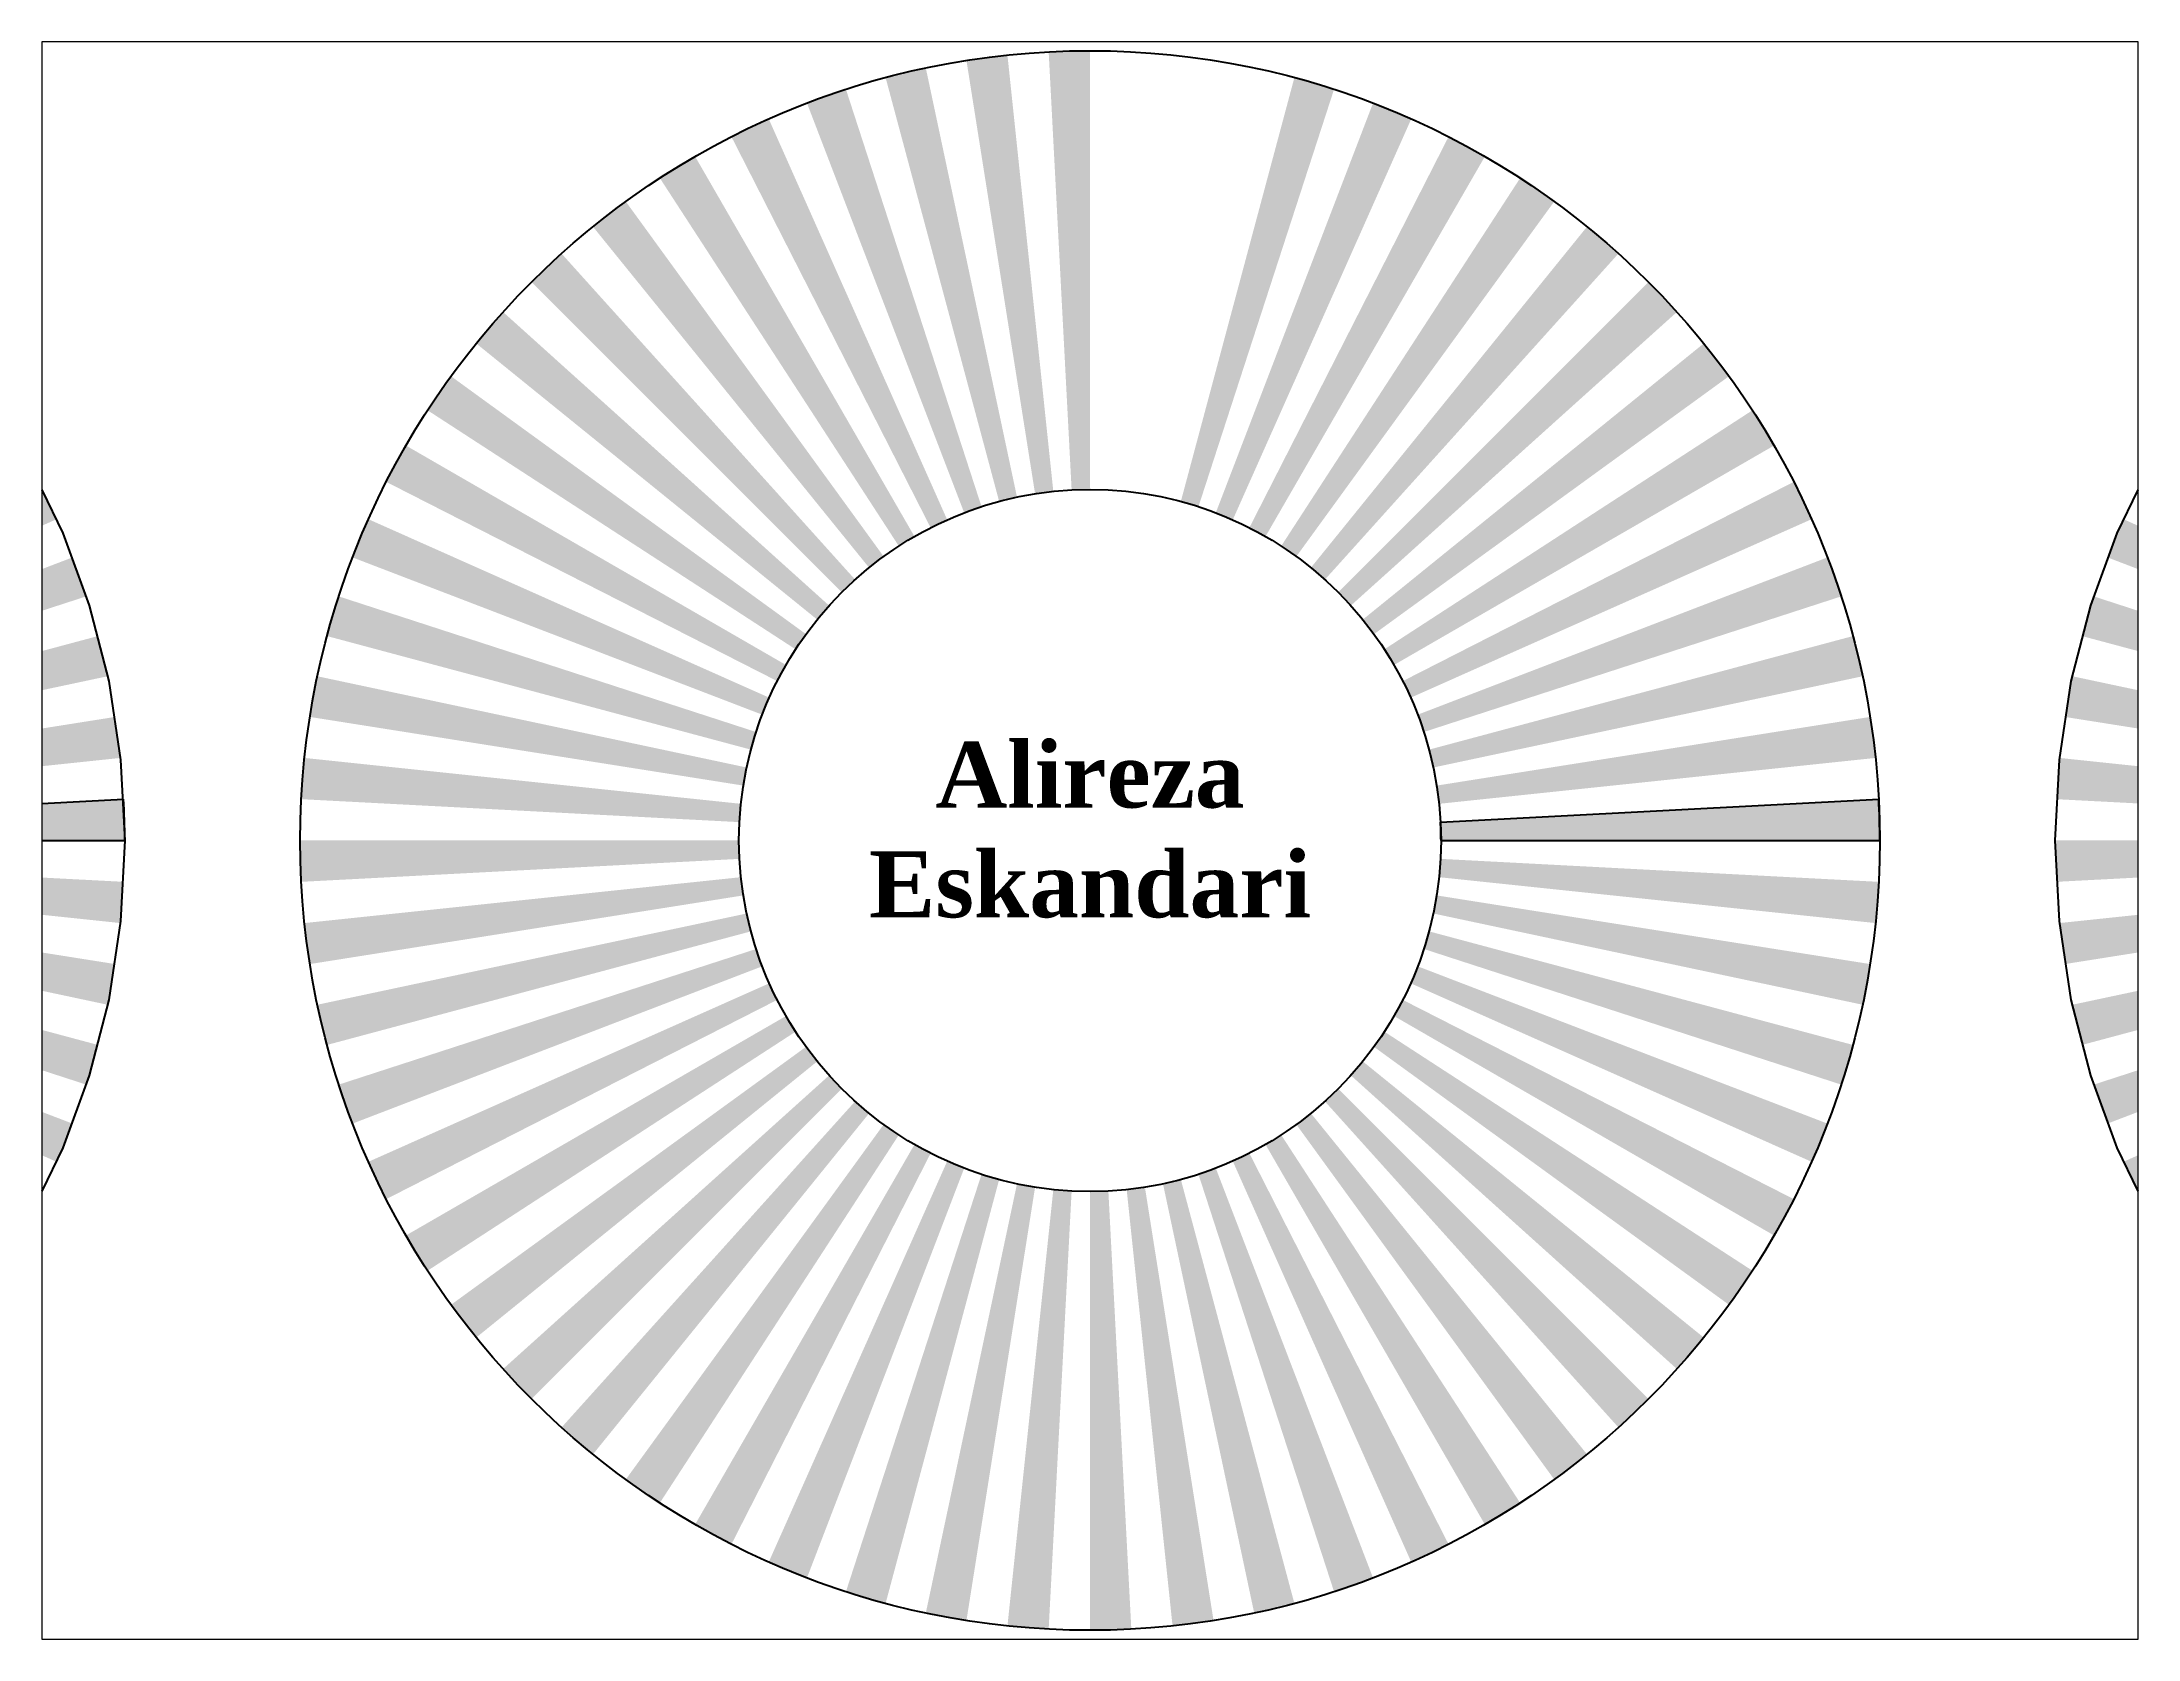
# Paper-space layout 'Layout3-Layout1' of a CAD drawing. Header units: millimetres. Extents: x 1.05 to 9.45, y 0.8 to 7.2.
# The model-space entities are those that its viewports show. They can reach past a viewport. Long polylines and large blocks are cut down to what shows.
import ezdxf

# ---------------------------------------------------------------- set-up
doc = ezdxf.new("R2010")
doc.units = ezdxf.units.MM
doc.header["$MEASUREMENT"] = 0
doc.styles.get("Standard").update_dxf_attribs({"font": 'arial.ttf'})

msp = doc.modelspace()

# ---------------------------------------------------------------- hatches: boundary and pattern name
h = msp.add_hatch(color=250)
h.dxf.hatch_style = 1
h.paths.add_polyline_path([(-3.763, 35.803, 0.013091), (-5.632, 35.557), (-2.503, 15.803, -0.013091), (-1.672, 15.912)])
h = msp.add_hatch(color=250)
h.dxf.hatch_style = 1
h.paths.add_polyline_path([(0, 36, 0.013091), (-1.884, 35.951), (-0.837, 15.978, -0.013091), (0, 16)])
h = msp.add_hatch(color=250)
h.dxf.hatch_style = 1
h.paths.add_polyline_path([(-7.485, 35.213, 0.013091), (-9.317, 34.773), (-4.141, 15.455, -0.013091), (-3.327, 15.65)])
h = msp.add_hatch(color=250)
h.dxf.hatch_style = 1
h.paths.add_polyline_path([(11.125, 34.238, 0.013091), (9.317, 34.773), (4.141, 15.455, -0.013091), (4.944, 15.217)])
h = msp.add_hatch(color=250)
h.dxf.hatch_style = 1
h.paths.add_polyline_path([(-11.125, 34.238, 0.013091), (-12.901, 33.609), (-5.734, 14.937, -0.013091), (-4.944, 15.217)])
h = msp.add_hatch(color=250)
h.dxf.hatch_style = 1
h.paths.add_polyline_path([(14.643, 32.888, 0.013091), (12.901, 33.609), (5.734, 14.937, -0.013091), (6.508, 14.617)])
h = msp.add_hatch(color=250)
h.dxf.hatch_style = 1
h.paths.add_polyline_path([(-14.643, 32.888, 0.013091), (-16.344, 32.076), (-7.264, 14.256, -0.013091), (-6.508, 14.617)])
h = msp.add_hatch(color=250)
h.dxf.hatch_style = 1
h.paths.add_polyline_path([(18, 31.177, 0.013091), (16.344, 32.076), (7.264, 14.256, -0.013091), (8, 13.856)])
h = msp.add_hatch(color=250)
h.dxf.hatch_style = 1
h.paths.add_polyline_path([(-18, 31.177, 0.013091), (-19.607, 30.192), (-8.714, 13.419, -0.013091), (-8, 13.856)])
h = msp.add_hatch(color=250)
h.dxf.hatch_style = 1
h.paths.add_polyline_path([(21.16, 29.125, 0.013091), (19.607, 30.192), (8.714, 13.419, -0.013091), (9.405, 12.944)])
h = msp.add_hatch(color=250)
h.dxf.hatch_style = 1
h.paths.add_polyline_path([(-21.16, 29.125, 0.013091), (-22.656, 27.977), (-10.069, 12.434, -0.013091), (-9.405, 12.944)])
h = msp.add_hatch(color=250)
h.dxf.hatch_style = 1
h.paths.add_polyline_path([(24.089, 26.753, 0.013091), (22.656, 27.977), (10.069, 12.434, -0.013091), (10.706, 11.89)])
h = msp.add_hatch(color=250)
h.dxf.hatch_style = 1
h.paths.add_polyline_path([(-24.089, 26.753, 0.013091), (-25.456, 25.456), (-11.314, 11.314, -0.013091), (-10.706, 11.89)])
h = msp.add_hatch(color=250)
h.dxf.hatch_style = 1
h.paths.add_polyline_path([(26.753, 24.089, 0.013091), (25.456, 25.456), (11.314, 11.314, -0.013091), (11.89, 10.706)])
h = msp.add_hatch(color=250)
h.dxf.hatch_style = 1
h.paths.add_polyline_path([(-26.753, 24.089, 0.013091), (-27.977, 22.656), (-12.434, 10.069, -0.013091), (-11.89, 10.706)])
h = msp.add_hatch(color=250)
h.dxf.hatch_style = 1
h.paths.add_polyline_path([(29.125, 21.16, 0.013091), (27.977, 22.656), (12.434, 10.069, -0.013091), (12.944, 9.405)])
h = msp.add_hatch(color=250)
h.dxf.hatch_style = 1
h.paths.add_polyline_path([(-29.125, 21.16, 0.013091), (-30.192, 19.607), (-13.419, 8.714, -0.013091), (-12.944, 9.405)])
h = msp.add_hatch(color=250)
h.dxf.hatch_style = 1
h.paths.add_polyline_path([(31.177, 18, 0.013091), (30.192, 19.607), (13.419, 8.714, -0.013091), (13.856, 8)])
h = msp.add_hatch(color=250)
h.dxf.hatch_style = 1
h.paths.add_polyline_path([(-31.177, 18, 0.013091), (-32.076, 16.344), (-14.256, 7.264, -0.013091), (-13.856, 8)])
h = msp.add_hatch(color=250)
h.dxf.hatch_style = 1
h.paths.add_polyline_path([(48.823, 18, 0.013091), (47.924, 16.344), (65.744, 7.264, -0.013091), (66.144, 8)])
h = msp.add_hatch(color=250)
h.dxf.hatch_style = 1
h.paths.add_polyline_path([(-47.112, 14.643, 0.013091), (-47.924, 16.344), (-65.744, 7.264, -0.013091), (-65.383, 6.508)])
h = msp.add_hatch(color=250)
h.dxf.hatch_style = 1
h.paths.add_polyline_path([(32.888, 14.643, 0.013091), (32.076, 16.344), (14.256, 7.264, -0.013091), (14.617, 6.508)])
h = msp.add_hatch(color=250)
h.dxf.hatch_style = 1
h.paths.add_polyline_path([(-32.888, 14.643, 0.013091), (-33.609, 12.901), (-14.937, 5.734, -0.013091), (-14.617, 6.508)])
h = msp.add_hatch(color=250)
h.dxf.hatch_style = 1
h.paths.add_polyline_path([(47.112, 14.643, 0.013091), (46.391, 12.901), (65.063, 5.734, -0.013091), (65.383, 6.508)])
h = msp.add_hatch(color=250)
h.dxf.hatch_style = 1
h.paths.add_polyline_path([(-45.762, 11.125, 0.013091), (-46.391, 12.901), (-65.063, 5.734, -0.013091), (-64.783, 4.944)])
h = msp.add_hatch(color=250)
h.dxf.hatch_style = 1
h.paths.add_polyline_path([(34.238, 11.125, 0.013091), (33.609, 12.901), (14.937, 5.734, -0.013091), (15.217, 4.944)])
h = msp.add_hatch(color=250)
h.dxf.hatch_style = 1
h.paths.add_polyline_path([(-34.238, 11.125, 0.013091), (-34.773, 9.317), (-15.455, 4.141, -0.013091), (-15.217, 4.944)])
h = msp.add_hatch(color=250)
h.dxf.hatch_style = 1
h.paths.add_polyline_path([(45.762, 11.125, 0.013091), (45.227, 9.317), (64.545, 4.141, -0.013091), (64.783, 4.944)])
h = msp.add_hatch(color=250)
h.dxf.hatch_style = 1
h.paths.add_polyline_path([(-44.787, 7.485, 0.013091), (-45.227, 9.317), (-64.545, 4.141, -0.013091), (-64.35, 3.327)])
h = msp.add_hatch(color=250)
h.dxf.hatch_style = 1
h.paths.add_polyline_path([(35.213, 7.485, 0.013091), (34.773, 9.317), (15.455, 4.141, -0.013091), (15.65, 3.327)])
h = msp.add_hatch(color=250)
h.dxf.hatch_style = 1
h.paths.add_polyline_path([(-35.213, 7.485, 0.013091), (-35.557, 5.632), (-15.803, 2.503, -0.013091), (-15.65, 3.327)])
h = msp.add_hatch(color=250)
h.dxf.hatch_style = 1
h.paths.add_polyline_path([(44.787, 7.485, 0.013091), (44.443, 5.632), (64.197, 2.503, -0.013091), (64.35, 3.327)])
h = msp.add_hatch(color=250)
h.dxf.hatch_style = 1
h.paths.add_polyline_path([(-44.197, 3.763, 0.013091), (-44.443, 5.632), (-64.197, 2.503, -0.013091), (-64.088, 1.672)])
h = msp.add_hatch(color=250)
h.dxf.hatch_style = 1
h.paths.add_polyline_path([(35.803, 3.763, 0.013091), (35.557, 5.632), (15.803, 2.503, -0.013091), (15.912, 1.672)])
h = msp.add_hatch(color=250)
h.dxf.hatch_style = 1
h.paths.add_polyline_path([(-35.803, 3.763, 0.013091), (-35.951, 1.884), (-15.978, 0.837, -0.013091), (-15.912, 1.672)])
h = msp.add_hatch(color=250)
h.dxf.hatch_style = 1
h.paths.add_polyline_path([(44.197, 3.763, 0.013091), (44.049, 1.884), (64.022, 0.837, -0.013091), (64.088, 1.672)])
h = msp.add_hatch(color=250)
h.dxf.hatch_style = 1
h.paths.add_polyline_path([(-44, 0, 0.013091), (-44.049, 1.884), (-64.022, 0.837, -0.013091), (-64, 0)])
h = msp.add_hatch(color=250)
h.dxf.hatch_style = 1
h.paths.add_polyline_path([(36, 0, 0.013091), (35.951, 1.884), (15.978, 0.837, -0.013091), (16, 0)])
h = msp.add_hatch(color=250)
h.dxf.hatch_style = 1
h.paths.add_polyline_path([(-36, 0, 0.013091), (-35.951, -1.884), (-15.978, -0.837, -0.013091), (-16, 0)])
h = msp.add_hatch(color=250)
h.dxf.hatch_style = 1
h.paths.add_polyline_path([(44, 0, 0.013091), (44.049, -1.884), (64.022, -0.837, -0.013091), (64, 0)])
h = msp.add_hatch(color=250)
h.dxf.hatch_style = 1
h.paths.add_polyline_path([(-44.197, -3.763, 0.013091), (-44.049, -1.884), (-64.022, -0.837, -0.013091), (-64.088, -1.672)])
h = msp.add_hatch(color=250)
h.dxf.hatch_style = 1
h.paths.add_polyline_path([(35.803, -3.763, 0.013091), (35.951, -1.884), (15.978, -0.837, -0.013091), (15.912, -1.672)])
h = msp.add_hatch(color=250)
h.dxf.hatch_style = 1
h.paths.add_polyline_path([(-35.803, -3.763, 0.013091), (-35.557, -5.632), (-15.803, -2.503, -0.013091), (-15.912, -1.672)])
h = msp.add_hatch(color=250)
h.dxf.hatch_style = 1
h.paths.add_polyline_path([(44.197, -3.763, 0.013091), (44.443, -5.632), (64.197, -2.503, -0.013091), (64.088, -1.672)])
h = msp.add_hatch(color=250)
h.dxf.hatch_style = 1
h.paths.add_polyline_path([(-44.787, -7.485, 0.013091), (-44.443, -5.632), (-64.197, -2.503, -0.013091), (-64.35, -3.327)])
h = msp.add_hatch(color=250)
h.dxf.hatch_style = 1
h.paths.add_polyline_path([(35.213, -7.485, 0.013091), (35.557, -5.632), (15.803, -2.503, -0.013091), (15.65, -3.327)])
h = msp.add_hatch(color=250)
h.dxf.hatch_style = 1
h.paths.add_polyline_path([(-35.213, -7.485, 0.013091), (-34.773, -9.317), (-15.455, -4.141, -0.013091), (-15.65, -3.327)])
h = msp.add_hatch(color=250)
h.dxf.hatch_style = 1
h.paths.add_polyline_path([(44.787, -7.485, 0.013091), (45.227, -9.317), (64.545, -4.141, -0.013091), (64.35, -3.327)])
h = msp.add_hatch(color=250)
h.dxf.hatch_style = 1
h.paths.add_polyline_path([(-45.762, -11.125, 0.013091), (-45.227, -9.317), (-64.545, -4.141, -0.013091), (-64.783, -4.944)])
h = msp.add_hatch(color=250)
h.dxf.hatch_style = 1
h.paths.add_polyline_path([(34.238, -11.125, 0.013091), (34.773, -9.317), (15.455, -4.141, -0.013091), (15.217, -4.944)])
h = msp.add_hatch(color=250)
h.dxf.hatch_style = 1
h.paths.add_polyline_path([(-34.238, -11.125, 0.013091), (-33.609, -12.901), (-14.937, -5.734, -0.013091), (-15.217, -4.944)])
h = msp.add_hatch(color=250)
h.dxf.hatch_style = 1
h.paths.add_polyline_path([(45.762, -11.125, 0.013091), (46.391, -12.901), (65.063, -5.734, -0.013091), (64.783, -4.944)])
h = msp.add_hatch(color=250)
h.dxf.hatch_style = 1
h.paths.add_polyline_path([(-47.112, -14.643, 0.013091), (-46.391, -12.901), (-65.063, -5.734, -0.013091), (-65.383, -6.508)])
h = msp.add_hatch(color=250)
h.dxf.hatch_style = 1
h.paths.add_polyline_path([(-32.888, -14.643, 0.013091), (-32.076, -16.344), (-14.256, -7.264, -0.013091), (-14.617, -6.508)])
h = msp.add_hatch(color=250)
h.dxf.hatch_style = 1
h.paths.add_polyline_path([(32.888, -14.643, 0.013091), (33.609, -12.901), (14.937, -5.734, -0.013091), (14.617, -6.508)])
h = msp.add_hatch(color=250)
h.dxf.hatch_style = 1
h.paths.add_polyline_path([(47.112, -14.643, 0.013091), (47.924, -16.344), (65.744, -7.264, -0.013091), (65.383, -6.508)])
h = msp.add_hatch(color=250)
h.dxf.hatch_style = 1
h.paths.add_polyline_path([(-48.823, -18, 0.013091), (-47.924, -16.344), (-65.744, -7.264, -0.013091), (-66.144, -8)])
h = msp.add_hatch(color=250)
h.dxf.hatch_style = 1
h.paths.add_polyline_path([(31.177, -18, 0.013091), (32.076, -16.344), (14.256, -7.264, -0.013091), (13.856, -8)])
h = msp.add_hatch(color=250)
h.dxf.hatch_style = 1
h.paths.add_polyline_path([(-31.177, -18, 0.013091), (-30.192, -19.607), (-13.419, -8.714, -0.013091), (-13.856, -8)])
h = msp.add_hatch(color=250)
h.dxf.hatch_style = 1
h.paths.add_polyline_path([(-29.125, -21.16, 0.013091), (-27.977, -22.656), (-12.434, -10.069, -0.013091), (-12.944, -9.405)])
h = msp.add_hatch(color=250)
h.dxf.hatch_style = 1
h.paths.add_polyline_path([(29.125, -21.16, 0.013091), (30.192, -19.607), (13.419, -8.714, -0.013091), (12.944, -9.405)])
h = msp.add_hatch(color=250)
h.dxf.hatch_style = 1
h.paths.add_polyline_path([(26.753, -24.089, 0.013091), (27.977, -22.656), (12.434, -10.069, -0.013091), (11.89, -10.706)])
h = msp.add_hatch(color=250)
h.dxf.hatch_style = 1
h.paths.add_polyline_path([(-26.753, -24.089, 0.013091), (-25.456, -25.456), (-11.314, -11.314, -0.013091), (-11.89, -10.706)])
h = msp.add_hatch(color=250)
h.dxf.hatch_style = 1
h.paths.add_polyline_path([(24.089, -26.753, 0.013091), (25.456, -25.456), (11.314, -11.314, -0.013091), (10.706, -11.89)])
h = msp.add_hatch(color=250)
h.dxf.hatch_style = 1
h.paths.add_polyline_path([(-24.089, -26.753, 0.013091), (-22.656, -27.977), (-10.069, -12.434, -0.013091), (-10.706, -11.89)])
h = msp.add_hatch(color=250)
h.dxf.hatch_style = 1
h.paths.add_polyline_path([(-21.16, -29.125, 0.013091), (-19.607, -30.192), (-8.714, -13.419, -0.013091), (-9.405, -12.944)])
h = msp.add_hatch(color=250)
h.dxf.hatch_style = 1
h.paths.add_polyline_path([(21.16, -29.125, 0.013091), (22.656, -27.977), (10.069, -12.434, -0.013091), (9.405, -12.944)])
h = msp.add_hatch(color=250)
h.dxf.hatch_style = 1
h.paths.add_polyline_path([(-18, -31.177, 0.013091), (-16.344, -32.076), (-7.264, -14.256, -0.013091), (-8, -13.856)])
h = msp.add_hatch(color=250)
h.dxf.hatch_style = 1
h.paths.add_polyline_path([(14.643, -32.888, 0.013091), (16.344, -32.076), (7.264, -14.256, -0.013091), (6.508, -14.617)])
h = msp.add_hatch(color=250)
h.dxf.hatch_style = 1
h.paths.add_polyline_path([(18, -31.177, 0.013091), (19.607, -30.192), (8.714, -13.419, -0.013091), (8, -13.856)])
h = msp.add_hatch(color=250)
h.dxf.hatch_style = 1
h.paths.add_polyline_path([(-14.643, -32.888, 0.013091), (-12.901, -33.609), (-5.734, -14.937, -0.013091), (-6.508, -14.617)])
h = msp.add_hatch(color=250)
h.dxf.hatch_style = 1
h.paths.add_polyline_path([(-11.125, -34.238, 0.013091), (-9.317, -34.773), (-4.141, -15.455, -0.013091), (-4.944, -15.217)])
h = msp.add_hatch(color=250)
h.dxf.hatch_style = 1
h.paths.add_polyline_path([(11.125, -34.238, 0.013091), (12.901, -33.609), (5.734, -14.937, -0.013091), (4.944, -15.217)])
h = msp.add_hatch(color=250)
h.dxf.hatch_style = 1
h.paths.add_polyline_path([(-7.485, -35.213, 0.013091), (-5.632, -35.557), (-2.503, -15.803, -0.013091), (-3.327, -15.65)])
h = msp.add_hatch(color=250)
h.dxf.hatch_style = 1
h.paths.add_polyline_path([(-3.763, -35.803, 0.013091), (-1.884, -35.951), (-0.837, -15.978, -0.013091), (-1.672, -15.912)])
h = msp.add_hatch(color=250)
h.dxf.hatch_style = 1
h.paths.add_polyline_path([(0, -36, 0.013091), (1.884, -35.951), (0.837, -15.978, -0.013091), (0, -16)])
h = msp.add_hatch(color=250)
h.dxf.hatch_style = 1
h.paths.add_polyline_path([(3.763, -35.803, 0.013091), (5.632, -35.557), (2.503, -15.803, -0.013091), (1.672, -15.912)])
h = msp.add_hatch(color=250)
h.dxf.hatch_style = 1
h.paths.add_polyline_path([(7.485, -35.213, 0.013091), (9.317, -34.773), (4.141, -15.455, -0.013091), (3.327, -15.65)])

# ---------------------------------------------------------------- linework, layer by layer
at = {"color": 250}
for p, q in [((-64.022, 0.837), (-44.049, 1.884)), ((15.978, 0.837), (35.951, 1.884)), ((-64, 0), (-44, 0)), ((16, 0), (36, 0))]:
    msp.add_line(p, q, dxfattribs=at)
for centre, radius in [((-80, 0), 36), ((0, 0), 36), ((80, 0), 36), ((0, 0), 16)]:
    msp.add_circle(centre, radius)
for centre, radius in [((-80, 0), 36), ((0, 0), 36), ((0, 0), 16)]:
    msp.add_arc(centre, radius, 0, 3, dxfattribs=at)

# ---------------------------------------------------------------- texts
at = {"insert": (-9, 4.5), "char_height": 3, "attachment_point": 1}
msp.add_mtext_dynamic_manual_height_columns('\\pxqc;{\\fTimes New Roman|b1|i0|c0|p18;\\C250;Alireza Eskandari}', width=18, gutter_width=1, heights=[8.078], dxfattribs=at)

psp = doc.layouts.new('Layout3-Layout1')

# ---------------------------------------------------------------- viewports
at = {"layer": '0'}
psp.add_viewport(center=(5.25, 4), size=(8.4, 6.4), view_center_point=(0, 0), view_height=72.8, dxfattribs=at)

doc.saveas('drawing.dxf')
